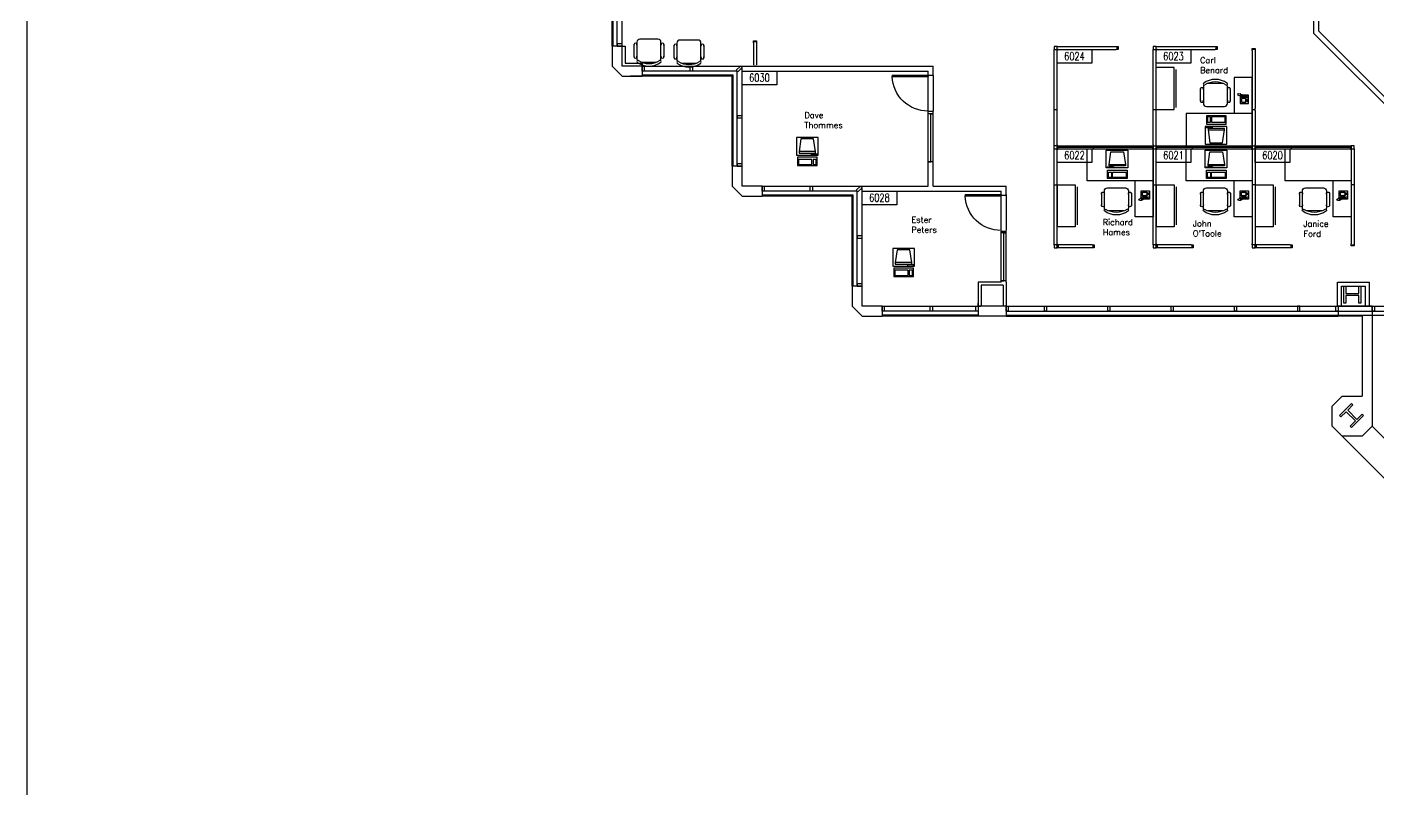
# Model space of a CAD drawing. Header units: inches. Extents: x 619 to 14864, y 611 to 3754.
# Drawn here: x 619 to 1970, y 1973 to 2735 of the extents above; entities that cross this region are included whole.
import ezdxf
from ezdxf.enums import TextEntityAlignment as Align

# ---------------------------------------------------------------- set-up
doc = ezdxf.new("R2010")
doc.units = ezdxf.units.IN
doc.header["$MEASUREMENT"] = 0
doc.layers.get('0').update_dxf_attribs({"linetype": 'CONTINUOUS'})
for name, color, linetype in [('CHAIRS', 4, 'CONTINUOUS'), ('CPU', 6, 'CONTINUOUS'), ('E-B-FURR', 6, 'CONTINUOUS'), ('E-B-GLAZ', 8, 'CONTINUOUS'), ('E-B-MULL', 8, 'CONTINUOUS'), ('E-B-SHEL', 2, 'CONTINUOUS'), ('E-C-HEAD', 5, 'CONTINUOUS'), ('E-F-DOOR', 3, 'CONTINUOUS'), ('E-F-SILL', 8, 'CONTINUOUS'), ('E-S-COLM', 8, 'CONTINUOUS'), ('EMPLOYEE', 1, 'CONTINUOUS'), ('Frame', 10, 'CONTINUOUS'), ('FURNITURE', 3, 'CONTINUOUS'), ('PANELS_201', 6, 'CONTINUOUS'), ('PHONES', 4, 'CONTINUOUS'), ('RMNUM', 40, 'CONTINUOUS')]:
    doc.layers.add(name, color=color, linetype=linetype)
doc.styles.add('ARCHITXT', font='simplex.shx')
doc.styles.add('ROMANS', font='romans', dxfattribs={"width": 0.75, "height": 8})

# ---------------------------------------------------------------- blocks, each defined once
blk = doc.blocks.new('DR-36')
for p, q in [((0, 36), (0, 0)), ((0, 36), (1.5, 36)), ((1.5, 36), (1.5, 0)), ((0, 0), (1.5, 0))]:
    blk.add_line(p, q)
blk.add_arc((0, 0), 36, 0, 87.6141)
blk = doc.blocks.new('RMNUM')
at = {"layer": 'RMNUM'}
blk.add_lwpolyline([(-16.33354, 6.674702), (18.388073, 6.674702), (18.388073, -6.982766), (-16.33354, -6.982766), (-16.33354, 6.674702)], dxfattribs=at)
at = {"layer": 'RMNUM', "style": 'ROMANS', "width": 0.75}
blk.add_attdef('NUMBER', text='', height=8, dxfattribs=at).set_placement((1.027267, 0.114097), align=Align.MIDDLE_CENTER)
blk = doc.blocks.new('DESK2')
for p, q in [((33, 0), (-33, 0)), ((-33, 0), (-33, -68)), ((33, -32), (33, 0)), ((-33, -32), (33, -32)), ((-15, -68), (-15, -32)), ((-33, -68), (-15, -68))]:
    blk.add_line(p, q)
blk = doc.blocks.new('CHAIR7')
for p, q in [((5.1, 15), (17.9, 15)), ((0, 9), (0, -9)), ((20, 12), (3, 12)), ((23, -7.4), (23, 7.4)), ((3, -12), (20, -12)), ((5.1, -15), (17.9, -15))]:
    blk.add_line(p, q)
for centre, radius, start, end in [((5.6, 13.5), 1.56, 73.7398, 286.2602), ((17.4, 13.5), 1.56, 253.7398, 106.2602), ((3, 9), 3, 90, 180), ((20, 9), 3, 62.4156, 90), ((22.3, 11.1), 1.1, 53.3099, 212.0274), ((4.8, 0), 19.6, 327.5758, 32.4242), ((7, 0), 20, 323.1301, 36.8699), ((3, -9), 3, 180, 270), ((5.6, -13.5), 1.56, 73.7398, 286.2602), ((17.4, -13.5), 1.56, 253.7398, 106.2602), ((20, -9), 3, 270, 297.5844), ((22.3, -11.1), 1.1, 147.9726, 306.6901)]:
    blk.add_arc(centre, radius, start, end)
blk = doc.blocks.new('RECTANG')
for p, q in [((1, 1), (0, 1)), ((0, 1), (0, 0)), ((1, 0), (1, 1)), ((0, 0), (1, 0))]:
    blk.add_line(p, q)
blk = doc.blocks.new('IBMAT', base_point=(61, 306))
for p, q in [((75, 307), (75, 306)), ((81, 307), (75, 307)), ((81, 306), (81, 307))]:
    blk.add_line(p, q)
at = {"xscale": 21, "yscale": 17, "zscale": 21}
blk.add_blockref('RECTANG', (61, 306), dxfattribs=at)
blk = doc.blocks.new('KEYBOARD', base_point=(60, 294))
for p, xscale, yscale, zscale in [((60, 294), 19, 8, 19), ((61, 295), 13, 5, 13), ((75, 295), 3, 5, 3)]:
    blk.add_blockref('RECTANG', p, dxfattribs=dict(xscale=xscale, yscale=yscale, zscale=zscale))
blk = doc.blocks.new('COMPUTER')
for p, q in [((-6.6, 16.2), (-8.5, 3.5)), ((6.1, 16.2), (-6.6, 16.2)), ((8, 3.5), (6.1, 16.2)), ((-8.5, 3.5), (-8.5, 2)), ((8, 3.5), (-8.5, 3.5)), ((-8.5, 2), (8, 2)), ((8, 2), (8, 3.5))]:
    blk.add_line(p, q)
at = {"xscale": 1.033846153846154, "yscale": 1.033846153846154, "zscale": 1.033846153846154}
for name, p in [('IBMAT', (-10.9, 0)), ('KEYBOARD', (-10, -10.5))]:
    blk.add_blockref(name, p, dxfattribs=at)
blk = doc.blocks.new('FC42X18D')
for p, q in [((-21, 0), (-21, -18)), ((-21, 0), (21, 0)), ((21, -18), (21, 0)), ((-21, -18), (21, -18)), ((-19, -20), (19, -20))]:
    blk.add_line(p, q)
blk = doc.blocks.new('FNPHONE')
for p, q in [((-9.1, 0.2), (-9.7, 0)), ((-8.9, 0.6), (-9.5, 0.4)), ((-8.7, 1), (-9.3, 0.8)), ((-8.5, 1.4), (-9.1, 1.2)), ((-8.3, 1.8), (-8.9, 1.6)), ((-7.1, 0.6), (-7.5, -0.6)), ((-7.3, 6.5), (-7.3, 1.5)), ((-6.3, 6.5), (-6.3, 1.5)), ((-3.9, 4.8), (-3.9, 4.8)), ((-3.9, 3.9), (-3.9, 3.9)), ((-3.9, 3), (-3.9, 3)), ((-3.9, 2), (-3.9, 2)), ((-2.9, 4.8), (-2.9, 4.8)), ((-2.9, 3.9), (-2.9, 3.9)), ((-2.9, 3), (-2.9, 3)), ((-2.9, 2), (-2.9, 2)), ((-2, 4.8), (-2, 4.8)), ((-2, 3.9), (-2, 3.9)), ((-2, 3), (-2, 3)), ((-2, 2), (-2, 2)), ((-9.3, -0.2), (-9.9, -0.4)), ((-9.3, -0.6), (-9.9, -0.8)), ((-9.3, -1), (-9.9, -1.2)), ((-9.3, -1.4), (-9.9, -1.6)), ((-9.1, -1.8), (-9.7, -2)), ((-8.9, -2.2), (-9.5, -2.4)), ((-8.4, -2.5), (-9, -2.7)), ((-7.9, -2), (-8.5, -2.2)), ((-7.7, -1.6), (-8.3, -1.8)), ((-7.5, -1.2), (-8.1, -1.4)), ((-7.3, -0.8), (-7.9, -1))]:
    blk.add_line(p, q)
for centre, start, end in [((-6.8, 6.5), 298.4915, 241.5085), ((-6.8, 1.5), 118.4915, 61.5085)]:
    blk.add_arc(centre, 1.05, start, end)
for p, xscale, yscale, zscale in [((-8.2, 0), 8.20528234483245, 8.104073169521023, 8.20528234483245), ((-4.8, 1.3), 3.75, 4.375, 3.75), ((-4, 6.7), 2.03125, 0.46875, 2.03125)]:
    blk.add_blockref('RECTANG', p, dxfattribs=dict(xscale=xscale, yscale=yscale, zscale=zscale))

msp = doc.modelspace()

# ---------------------------------------------------------------- linework, layer by layer
at = {"layer": 'E-B-FURR'}
for p, q in [((1214.1, 2716), (1214.1, 3347)), ((1905.4, 2836.6), (1905.4, 2729)), ((1910.4, 2831.6), (1910.4, 2731.1)), ((1905.4, 2729), (2011.9, 2622.5)), ((1910.4, 2731.1), (2015.5, 2626)), ((1234, 2696), (1332.4, 2696)), ((1332.6, 2696), (1525, 2696)), ((1334, 2596), (1334, 2694.4)), ((1334, 2691), (1520, 2691)), ((1520, 2687), (1520, 2691)), ((1525, 2687), (1525, 2696)), ((1520, 2687), (1525, 2687)), ((1520, 2576), (1520, 2651)), ((1520, 2651), (1525, 2651)), ((1525, 2576), (1525, 2651)), ((1354, 2576), (1452.4, 2576)), ((1452.4, 2576), (1520, 2576)), ((1454, 2476), (1454, 2574.4)), ((1454, 2571), (1593, 2571)), ((1525, 2576), (1598, 2576)), ((1593, 2567), (1593, 2571)), ((1593, 2567), (1598, 2567)), ((1598, 2567), (1598, 2576)), ((1593, 2480), (1593, 2531)), ((1593, 2531), (1598, 2531)), ((1598, 2480), (1598, 2531)), ((1570, 2480), (1570, 2456)), ((1593, 2480), (1570, 2480)), ((1573, 2477), (1573, 2456)), ((1595, 2477), (1573, 2477)), ((1595, 2477), (1595, 2456)), ((1598, 2480), (1598, 2456)), ((1929.4, 2456), (1929.4, 2480)), ((1929.4, 2480), (1961.4, 2480)), ((1933.4, 2456), (1933.4, 2476)), ((1933.4, 2476), (1957.4, 2476)), ((1957.4, 2456), (1957.4, 2476)), ((1961.4, 2456), (1961.4, 2480)), ((1474, 2456), (1572.4, 2456)), ((1598, 2456), (2046.7, 2456))]:
    msp.add_line(p, q, dxfattribs=at)
msp.add_lwpolyline([(1214, 2716), (1217, 2716), (1217, 2699), (1234, 2699), (1234, 2696)], dxfattribs=at)
at = {"layer": 'E-B-GLAZ'}
for p, q in [((1204, 2716), (1204, 3347.1)), ((1205, 2716), (1205, 3347.1)), ((1209, 2716), (1209, 3347)), ((1329, 2691), (1234, 2691)), ((1329, 2596), (1329, 2691)), ((1316.4, 2686), (1222.4, 2686)), ((1325, 2687), (1234, 2687)), ((1324, 2686), (1234, 2686)), ((1324, 2596), (1324, 2686)), ((1325, 2596), (1325, 2687)), ((1449, 2571), (1354, 2571)), ((1445, 2567), (1354, 2567)), ((1445, 2476), (1445, 2567)), ((1449, 2476), (1449, 2571)), ((1444, 2566), (1354, 2566)), ((1444, 2476), (1444, 2566)), ((1570, 2451), (1474, 2451)), ((1570, 2447), (1474, 2447)), ((1570, 2446), (1474, 2446)), ((1598, 2451), (2049, 2451)), ((1598, 2447), (2049, 2447)), ((1598, 2446), (1930, 2446))]:
    msp.add_line(p, q, dxfattribs=at)
for points in [[(1524.9, 2600.1), (1519.9, 2600.1), (1522.6, 2600.1), (1522.6, 2648.1), (1524.9, 2648.1), (1519.9, 2648.1)], [(1598.1, 2481.2), (1593.1, 2481.2), (1595.7, 2481.2), (1595.7, 2529.2), (1598.1, 2529.2), (1593.1, 2529.2)]]:
    msp.add_lwpolyline(points, dxfattribs=at)
at = {"layer": 'E-B-MULL'}
for points in [[(1209, 2716), (1214, 2716), (1214, 2718.2), (1209, 2718.2)], [(1234, 2691), (1234, 2696), (1236.2, 2696), (1236.2, 2691)], [(1282.1, 2691), (1282.1, 2696), (1284.3, 2696), (1284.3, 2691)], [(1329.8, 2690.2), (1334, 2694.4), (1332.4, 2696), (1328.2, 2691.8)], [(1329.8, 2690.2), (1334, 2694.4), (1332.4, 2696), (1328.2, 2691.8)], [(1329, 2644.1), (1334, 2644.1), (1334, 2646.3), (1329, 2646.3)], [(1329, 2596), (1334, 2596), (1334, 2598.2), (1329, 2598.2)], [(1354, 2571), (1354, 2576), (1356.2, 2576), (1356.2, 2571)], [(1402.1, 2571), (1402.1, 2576), (1404.3, 2576), (1404.3, 2571)], [(1449.8, 2570.2), (1454, 2574.4), (1452.4, 2576), (1448.2, 2571.8)], [(1449, 2524.1), (1454, 2524.1), (1454, 2526.3), (1449, 2526.3)], [(1449, 2476), (1454, 2476), (1454, 2478.2), (1449, 2478.2)], [(1474, 2451), (1474, 2456), (1476.2, 2456), (1476.2, 2451)], [(1522.1, 2451), (1522.1, 2456), (1524.3, 2456), (1524.3, 2451)], [(1567.8, 2451), (1567.8, 2456), (1570, 2456), (1570, 2451)], [(1598, 2451), (1598, 2456), (1600.2, 2456), (1600.2, 2451)], [(1636.2, 2451), (1636.2, 2456), (1638.5, 2456), (1638.5, 2451)], [(1699.6, 2451), (1699.6, 2456), (1701.8, 2456), (1701.8, 2451)], [(1762.9, 2451), (1762.9, 2456), (1765.1, 2456), (1765.1, 2451)], [(1826.2, 2451), (1826.2, 2456), (1828.4, 2456), (1828.4, 2451)], [(1891.8, 2451), (1891.8, 2456), (1889.5, 2456), (1889.5, 2451)], [(1927.8, 2451), (1927.8, 2456), (1930, 2456), (1930, 2451)], [(1964, 2451), (1964, 2456), (1966.2, 2456), (1966.2, 2451)]]:
    msp.add_lwpolyline(points, close=True, dxfattribs=at)
at = {"layer": 'E-B-SHEL'}
for p, q in [((1204, 2716), (1204, 2696)), ((1214, 2716), (1204, 2716)), ((1214, 2696), (1214, 2716)), ((1204, 2696), (1214, 2686)), ((1234, 2696), (1214, 2696)), ((1234, 2696), (1234, 2686)), ((1214, 2686), (1234, 2686)), ((1334, 2596), (1324, 2596)), ((1324, 2596), (1324, 2576)), ((1334, 2576), (1334, 2596)), ((1324, 2576), (1334, 2566)), ((1354, 2576), (1334, 2576)), ((1354, 2576), (1354, 2566)), ((1334, 2566), (1354, 2566)), ((1454, 2476), (1444, 2476)), ((1444, 2476), (1444, 2456)), ((1454, 2456), (1454, 2476)), ((1444, 2456), (1454, 2446)), ((1474, 2456), (1454, 2456)), ((1454, 2446), (1474, 2446)), ((1474, 2456), (1474, 2446)), ((1598, 2456), (1570, 2456)), ((1570, 2456), (1570, 2446)), ((1598, 2446), (1570, 2446)), ((1598, 2456), (1598, 2446)), ((1930, 2456), (1930, 2446)), ((1964, 2456), (1930, 2456)), ((1954, 2446), (1930, 2446)), ((1954, 2446), (1954, 2366)), ((1964, 2456), (1964, 2336)), ((1924, 2356), (1934, 2366)), ((1934, 2366), (1954, 2366)), ((1924, 2336), (1924, 2356)), ((2336, 1924), (1924, 2336)), ((1954, 2326), (1934, 2326)), ((1964, 2336), (1954, 2326)), ((2336, 1964), (1964, 2336))]:
    msp.add_line(p, q, dxfattribs=at)
at = {"layer": 'E-C-HEAD'}
for p, q in [((1520, 2651), (1520, 2687)), ((1525, 2687), (1525, 2651)), ((1593, 2531.6), (1593, 2567.6)), ((1598, 2567.6), (1598, 2531.6))]:
    msp.add_line(p, q, dxfattribs=at)
at = {"layer": 'E-F-SILL'}
msp.add_lwpolyline([(1570, 2456), (1570, 2456), (1570, 2459), (1570, 2459)], dxfattribs=at)
at = {"layer": 'E-S-COLM'}
for points in [[(1950.5, 2476), (1952.5, 2476), (1952.5, 2459), (1950.5, 2459), (1950.5, 2466.5), (1937.5, 2466.5), (1937.5, 2459), (1935.5, 2459), (1935.5, 2476), (1937.5, 2476), (1937.5, 2468.5), (1950.5, 2468.5)], [(1932.8, 2345.2), (1931.4, 2346.6), (1943.4, 2358.6), (1944.8, 2357.2), (1939.5, 2351.9), (1948.7, 2342.7), (1954, 2348), (1955.4, 2346.6), (1943.4, 2334.6), (1942, 2336), (1947.3, 2341.3), (1938.1, 2350.5)]]:
    msp.add_lwpolyline(points, close=True, dxfattribs=at)
at = {"layer": 'Frame', "lineweight": -3}
msp.add_lwpolyline([(619, 3753.9), (3563.1, 3753.9), (3563.1, 610.7), (619, 610.7)], close=True, dxfattribs=at)
at = {"layer": 'PANELS_201', "linetype": 'Continuous'}
for p, q in [((1648.9, 2514.4), (1648.9, 2517.4)), ((1747.9, 2514.4), (1747.9, 2517.4)), ((1846.9, 2514.4), (1846.9, 2517.4))]:
    msp.add_line(p, q, dxfattribs=at)
for points in [[(1345.4, 2719.1), (1345.4, 2720.1), (1345.4, 2721.1), (1348.4, 2721.1), (1348.4, 2719.1)], [(1348.4, 2720.1), (1345.4, 2720.1)], [(1345.4, 2719.1), (1345.4, 2697.1)], [(1348.4, 2719.1), (1348.4, 2697.1)], [(1648.9, 2715.4), (1645.9, 2715.4), (1645.9, 2712.4)], [(1649.9, 2712.4), (1648.9, 2712.4), (1648.9, 2715.4), (1649.9, 2715.4)], [(1649.9, 2715.4), (1707.9, 2715.4)], [(1707.9, 2715.4), (1708.9, 2715.4), (1709.9, 2715.4), (1709.9, 2712.4), (1707.9, 2712.4)], [(1708.9, 2712.4), (1708.9, 2715.4)], [(1747.9, 2715.4), (1744.9, 2715.4), (1744.9, 2712.4)], [(1748.9, 2712.4), (1747.9, 2712.4), (1747.9, 2715.4), (1748.9, 2715.4)], [(1748.9, 2715.4), (1806.9, 2715.4)], [(1806.9, 2715.4), (1807.9, 2715.4), (1808.9, 2715.4), (1808.9, 2712.4), (1806.9, 2712.4)], [(1807.9, 2712.4), (1807.9, 2715.4)], [(1645.9, 2711.4), (1645.9, 2712.4), (1648.9, 2712.4), (1648.9, 2711.4)], [(1645.9, 2653.4), (1645.9, 2711.4)], [(1648.9, 2653.4), (1648.9, 2711.4)], [(1649.9, 2712.4), (1707.9, 2712.4)], [(1744.9, 2711.4), (1744.9, 2712.4), (1747.9, 2712.4), (1747.9, 2711.4)], [(1744.9, 2653.4), (1744.9, 2711.4)], [(1747.9, 2653.4), (1747.9, 2711.4)], [(1748.9, 2712.4), (1806.9, 2712.4)], [(1843.9, 2711.4), (1843.9, 2712.4), (1843.9, 2713.4), (1846.9, 2713.4), (1846.9, 2711.4)], [(1846.9, 2712.4), (1843.9, 2712.4)], [(1843.9, 2711.4), (1843.9, 2653.4)], [(1846.9, 2711.4), (1846.9, 2653.4)], [(1345.4, 2696.1), (1348.4, 2696.1), (1348.4, 2695.9), (1345.4, 2695.9), (1345.4, 2696.1)], [(1645.9, 2651.4), (1645.9, 2653.4)], [(1645.9, 2652.4), (1648.9, 2652.4)], [(1645.9, 2617.4), (1645.9, 2651.4)], [(1648.9, 2651.4), (1648.9, 2653.4)], [(1648.9, 2617.4), (1648.9, 2651.4)], [(1744.9, 2651.4), (1744.9, 2653.4)], [(1744.9, 2652.4), (1747.9, 2652.4)], [(1744.9, 2617.4), (1744.9, 2651.4)], [(1747.9, 2651.4), (1747.9, 2653.4)], [(1747.9, 2617.4), (1747.9, 2651.4)], [(1843.9, 2651.4), (1843.9, 2653.4)], [(1843.9, 2652.4), (1846.9, 2652.4)], [(1843.9, 2651.4), (1843.9, 2617.4)], [(1846.9, 2651.4), (1846.9, 2653.4)], [(1846.9, 2651.4), (1846.9, 2617.4)], [(1648.9, 2617.4), (1648.9, 2616.4), (1645.9, 2616.4), (1645.9, 2617.4)], [(1645.9, 2613.4), (1645.9, 2616.4)], [(1645.9, 2612.4), (1645.9, 2613.4), (1648.9, 2613.4), (1648.9, 2612.4)], [(1645.9, 2578.4), (1645.9, 2612.4)], [(1649.9, 2613.4), (1648.9, 2613.4), (1648.9, 2616.4), (1649.9, 2616.4)], [(1648.9, 2614.9), (1684.9, 2614.9)], [(1648.9, 2578.4), (1648.9, 2612.4)], [(1649.9, 2616.4), (1683.9, 2616.4)], [(1649.9, 2613.4), (1683.9, 2613.4)], [(1683.9, 2616.4), (1685.9, 2616.4)], [(1683.9, 2613.4), (1685.9, 2613.4)], [(1684.9, 2616.4), (1684.9, 2613.4)], [(1684.9, 2614.9), (1744.9, 2614.9)], [(1685.9, 2616.4), (1743.9, 2616.4)], [(1685.9, 2613.4), (1743.9, 2613.4)], [(1743.9, 2616.4), (1744.9, 2616.4), (1744.9, 2613.4), (1743.9, 2613.4)], [(1744.9, 2617.4), (1744.9, 2616.4), (1747.9, 2616.4), (1747.9, 2617.4)], [(1744.9, 2612.4), (1744.9, 2613.4), (1747.9, 2613.4), (1747.9, 2612.4)], [(1744.9, 2578.4), (1744.9, 2612.4)], [(1748.9, 2613.4), (1747.9, 2613.4), (1747.9, 2616.4), (1748.9, 2616.4)], [(1747.9, 2614.9), (1783.9, 2614.9)], [(1747.9, 2578.4), (1747.9, 2612.4)], [(1748.9, 2616.4), (1782.9, 2616.4)], [(1748.9, 2613.4), (1782.9, 2613.4)], [(1782.9, 2616.4), (1784.9, 2616.4)], [(1782.9, 2613.4), (1784.9, 2613.4)], [(1783.9, 2616.4), (1783.9, 2613.4)], [(1783.9, 2614.9), (1843.9, 2614.9)], [(1784.9, 2616.4), (1842.9, 2616.4)], [(1784.9, 2613.4), (1842.9, 2613.4)], [(1842.9, 2616.4), (1843.9, 2616.4), (1843.9, 2613.4), (1842.9, 2613.4)], [(1843.9, 2617.4), (1843.9, 2616.4), (1846.9, 2616.4), (1846.9, 2617.4)], [(1843.9, 2612.4), (1843.9, 2613.4), (1846.9, 2613.4), (1846.9, 2612.4)], [(1843.9, 2612.4), (1843.9, 2578.4)], [(1847.9, 2613.4), (1846.9, 2613.4), (1846.9, 2616.4), (1847.9, 2616.4)], [(1846.9, 2614.9), (1882.9, 2614.9)], [(1846.9, 2612.4), (1846.9, 2578.4)], [(1847.9, 2616.4), (1881.9, 2616.4)], [(1847.9, 2613.4), (1881.9, 2613.4)], [(1881.9, 2616.4), (1883.9, 2616.4)], [(1881.9, 2613.4), (1883.9, 2613.4)], [(1882.9, 2616.4), (1882.9, 2613.4)], [(1882.9, 2614.9), (1942.9, 2614.9)], [(1883.9, 2616.4), (1941.9, 2616.4)], [(1883.9, 2613.4), (1941.9, 2613.4)], [(1941.9, 2616.4), (1942.9, 2616.4), (1942.9, 2613.4), (1941.9, 2613.4)], [(1945.9, 2613.4), (1945.9, 2616.4), (1942.9, 2616.4)], [(1942.9, 2612.4), (1942.9, 2613.4), (1945.9, 2613.4), (1945.9, 2612.4)], [(1942.9, 2612.4), (1942.9, 2578.4)], [(1945.9, 2612.4), (1945.9, 2578.4)], [(1645.9, 2576.4), (1645.9, 2578.4)], [(1645.9, 2577.4), (1648.9, 2577.4)], [(1645.9, 2518.4), (1645.9, 2576.4)], [(1648.9, 2576.4), (1648.9, 2578.4)], [(1648.9, 2518.4), (1648.9, 2576.4)], [(1744.9, 2576.4), (1744.9, 2578.4)], [(1744.9, 2577.4), (1747.9, 2577.4)], [(1744.9, 2518.4), (1744.9, 2576.4)], [(1747.9, 2576.4), (1747.9, 2578.4)], [(1747.9, 2518.4), (1747.9, 2576.4)], [(1843.9, 2578.4), (1843.9, 2576.4)], [(1846.9, 2577.4), (1843.9, 2577.4)], [(1843.9, 2576.4), (1843.9, 2518.4)], [(1846.9, 2578.4), (1846.9, 2576.4)], [(1846.9, 2576.4), (1846.9, 2518.4)], [(1942.9, 2578.4), (1942.9, 2576.4)], [(1945.9, 2577.4), (1942.9, 2577.4)], [(1942.9, 2576.4), (1942.9, 2518.4)], [(1945.9, 2578.4), (1945.9, 2576.4)], [(1945.9, 2576.4), (1945.9, 2518.4)], [(1648.9, 2518.4), (1648.9, 2517.4), (1645.9, 2517.4), (1645.9, 2518.4)], [(1645.9, 2517.4), (1645.9, 2514.4), (1648.9, 2514.4)], [(1647.9, 2517.4), (1648.9, 2517.4), (1649.9, 2517.4), (1649.9, 2514.4), (1647.9, 2514.4)], [(1649.9, 2514.4), (1648.9, 2514.4), (1648.9, 2517.4), (1649.9, 2517.4)], [(1683.9, 2517.4), (1649.9, 2517.4)], [(1683.9, 2514.4), (1649.9, 2514.4)], [(1683.9, 2517.4), (1684.9, 2517.4), (1685.9, 2517.4), (1685.9, 2514.4), (1683.9, 2514.4)], [(1684.9, 2514.4), (1684.9, 2517.4)], [(1747.9, 2518.4), (1747.9, 2517.4), (1744.9, 2517.4), (1744.9, 2518.4)], [(1744.9, 2517.4), (1744.9, 2514.4), (1747.9, 2514.4)], [(1746.9, 2517.4), (1747.9, 2517.4), (1748.9, 2517.4), (1748.9, 2514.4), (1746.9, 2514.4)], [(1748.9, 2514.4), (1747.9, 2514.4), (1747.9, 2517.4), (1748.9, 2517.4)], [(1782.9, 2517.4), (1748.9, 2517.4)], [(1782.9, 2514.4), (1748.9, 2514.4)], [(1782.9, 2517.4), (1783.9, 2517.4), (1784.9, 2517.4), (1784.9, 2514.4), (1782.9, 2514.4)], [(1783.9, 2514.4), (1783.9, 2517.4)], [(1846.9, 2518.4), (1846.9, 2517.4), (1843.9, 2517.4), (1843.9, 2518.4)], [(1843.9, 2517.4), (1843.9, 2514.4), (1846.9, 2514.4)], [(1845.9, 2517.4), (1846.9, 2517.4), (1847.9, 2517.4), (1847.9, 2514.4), (1845.9, 2514.4)], [(1847.9, 2514.4), (1846.9, 2514.4), (1846.9, 2517.4), (1847.9, 2517.4)], [(1881.9, 2517.4), (1847.9, 2517.4)], [(1881.9, 2514.4), (1847.9, 2514.4)], [(1881.9, 2517.4), (1882.9, 2517.4), (1883.9, 2517.4), (1883.9, 2514.4), (1881.9, 2514.4)], [(1882.9, 2514.4), (1882.9, 2517.4)], [(1945.9, 2518.4), (1945.9, 2517.4), (1945.9, 2516.4), (1942.9, 2516.4), (1942.9, 2518.4)], [(1942.9, 2517.4), (1945.9, 2517.4)]]:
    msp.add_lwpolyline(points, dxfattribs=at)

# ---------------------------------------------------------------- block references
for p, values in [((1665.3, 2705.7), {'NUMBER': '6024'}), ((1764.3, 2705.7), {'NUMBER': '6023'}), ((1350.3, 2684.3), {'NUMBER': '6030'}), ((1665.3, 2606.7), {'NUMBER': '6022'}), ((1764.3, 2606.7), {'NUMBER': '6021'}), ((1863.3, 2606.7), {'NUMBER': '6020'}), ((1470.3, 2564.3), {'NUMBER': '6028'})]:
    msp.add_blockref('RMNUM', p).add_auto_attribs(values)
at = {"layer": 'CHAIRS', "lineweight": -3}
for p, rotation in [((1240.9, 2722.9), 270), ((1280.9, 2722), 270), ((1807.2, 2655.7), 89.99999999999999)]:
    msp.add_blockref('CHAIR7', p, dxfattribs=dict(at, rotation=rotation))
at = {"layer": 'CHAIRS', "lineweight": -3, "xscale": -1, "rotation": 90}
for p in [(1708.2, 2574.1), (1807.2, 2574.1), (1906.2, 2574.1)]:
    msp.add_blockref('CHAIR7', p, dxfattribs=at)
at = {"layer": 'CPU', "lineweight": -3, "rotation": 180}
msp.add_blockref('COMPUTER', (1807.9, 2635.6), dxfattribs=at)
at = {"layer": 'CPU', "lineweight": -3}
for p in [(1399.4, 2607), (1495.7, 2496.1)]:
    msp.add_blockref('COMPUTER', p, dxfattribs=at)
at = {"layer": 'CPU', "lineweight": -3, "xscale": -1}
for p in [(1708.9, 2594.2), (1807.9, 2594.2)]:
    msp.add_blockref('COMPUTER', p, dxfattribs=at)
at = {"layer": 'E-F-DOOR', "xscale": -1, "rotation": 90}
for p in [(1520, 2686.9), (1593, 2567.6)]:
    msp.add_blockref('DR-36', p, dxfattribs=at)
at = {"layer": 'FURNITURE', "lineweight": -3}
for name, p, rotation in [('FC42X18D', (1747.9, 2673.4), 89.99999999999999), ('DESK2', (1810.9, 2616.4), 180)]:
    msp.add_blockref(name, p, dxfattribs=dict(at, rotation=rotation))
at = {"layer": 'FURNITURE', "lineweight": -3, "xscale": -1}
for p in [(1711.9, 2613.4), (1810.9, 2613.4), (1909.9, 2613.4)]:
    msp.add_blockref('DESK2', p, dxfattribs=at)
at = {"layer": 'FURNITURE', "lineweight": -3, "xscale": -1, "rotation": 90}
for p in [(1648.9, 2556.4), (1747.9, 2556.4), (1846.9, 2556.4)]:
    msp.add_blockref('FC42X18D', p, dxfattribs=at)
at = {"layer": 'PHONES', "lineweight": -3, "rotation": 270}
msp.add_blockref('FNPHONE', (1832.1, 2658.7), dxfattribs=at)
at = {"layer": 'PHONES', "lineweight": -3, "xscale": -1, "rotation": 270}
for p in [(1733.1, 2571.1), (1832.1, 2571.1), (1931.1, 2571.1)]:
    msp.add_blockref('FNPHONE', p, dxfattribs=at)

# ---------------------------------------------------------------- texts
at = {"layer": 'EMPLOYEE', "lineweight": -3, "char_height": 6, "attachment_point": 1, "style": 'ARCHITXT'}
for s, insert, width in [('\\A1;Carl\\PBenard', (1791.9, 2704.8), 25.809), ('\\A1;Dave\\PThommes', (1396.3, 2650), 36.741), ('\\A1;Ester\\PPeters', (1503.2, 2545.3), 23.255), ('\\A1;Richard\\PHames', (1694.6, 2542.9), 27.618), ("\\A1;John\\PO'Toole", (1784.7, 2541.7), 28.334), ('\\A1;Janice\\PFord', (1895.2, 2541.4), 23.656)]:
    msp.add_mtext(s, dxfattribs=dict(at, insert=insert, width=width))

doc.saveas('drawing.dxf')
